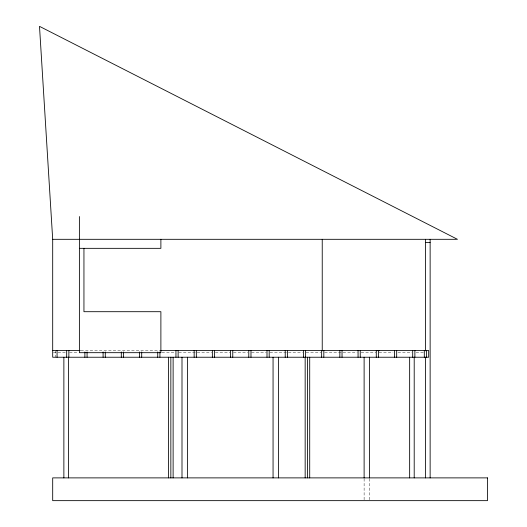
<?xml version="1.0" encoding="UTF-8"?>
<svg xmlns="http://www.w3.org/2000/svg" width="527" height="527" viewBox="0 0 527 527"><rect width="100%" height="100%" fill="white"/><g stroke="black" fill="none" stroke-linecap="round" stroke-linejoin="round"><path stroke-width="0.4" stroke-dasharray="2.63 1.98" d="M80.914 350.495L159.931 350.495M53.418 352.682L66.25 352.682M69.538 352.682L78.576 352.682M161.987 352.682L175.511 352.682M178.798 352.682L211.656 352.682M215.405 352.682L230.194 352.682M233.481 352.682L247.802 352.682M251.563 352.682L266.352 352.682M269.982 352.682L302.511 352.682M306.128 352.682L320.917 352.682M324.672 352.682L357.234 352.682M361.166 352.682L375.955 352.682M379.051 352.682L393.043 352.682M397.977 352.682L411.969 352.682M416.08 352.682L423.484 352.682M369.579 478.7L369.579 500.65M364.117 478.7L364.117 499.84M55.572 350.495L55.572 357.234"/><path stroke-width="0.79" d="M52.693 239.311L457.456 239.311L39.499 26.35L52.693 239.311L52.693 357.234L428.682 357.234L428.682 350.495L160.682 350.495M425.585 242.499L430.137 242.499M79.386 248.336L160.887 248.336L160.887 239.311M52.693 350.495L80.223 350.495M430.137 239.311L430.137 477.884M426.495 350.495L426.495 357.234M425.585 239.311L425.585 350.857M425.585 357.234L425.585 477.884M424.307 350.495L424.307 357.234M414.881 350.495L414.881 357.234M414.202 357.234L414.202 477.884M412.7 350.495L412.7 357.234M409.65 357.234L409.65 477.884M396.673 350.495L396.673 357.234M394.486 350.495L394.486 357.234M379.051 350.495L379.051 350.857M378.458 350.495L378.458 357.234M376.864 350.495L376.864 350.857M376.278 350.495L376.278 357.234M369.579 357.234L369.579 477.884M364.117 357.234L364.117 477.884M360.251 350.495L360.251 357.234M358.064 350.495L358.064 357.234M342.036 350.495L342.036 357.234M339.849 350.495L339.849 357.234M323.822 350.495L323.822 357.234M322.234 239.311L322.234 350.857M321.641 350.495L321.641 357.234M309.711 357.234L309.711 477.884M307.432 357.234L307.432 477.884M305.614 350.495L305.614 357.234M305.159 357.234L305.159 477.884M303.427 350.495L303.427 357.234M287.399 350.495L287.399 357.234M285.219 350.495L285.219 357.234M278.526 357.234L278.526 477.884M273.058 357.234L273.058 477.884M269.192 350.495L269.192 357.234M267.005 350.495L267.005 357.234M250.977 350.495L250.977 357.234M248.79 350.495L248.79 357.234M232.763 350.495L232.763 357.234M230.582 350.495L230.582 357.234M214.555 350.495L214.555 357.234M212.368 350.495L212.368 357.234M196.34 350.495L196.34 357.234M194.153 350.495L194.153 357.234M187.46 357.234L187.46 477.884M181.999 357.234L181.999 477.884M178.133 350.495L178.133 357.234M175.946 350.495L175.946 357.234M173.119 357.234L173.119 477.884M170.847 357.234L170.847 477.884M168.568 357.234L168.568 477.884M159.918 351.99L159.918 357.234M157.731 351.99L157.731 357.234M141.704 351.99L141.704 357.234M139.523 351.99L139.523 357.234M123.496 351.99L123.496 357.234M121.309 351.99L121.309 357.234M105.281 351.99L105.281 357.234M103.094 351.99L103.094 357.234M87.074 351.99L87.074 357.234M84.887 351.99L84.887 357.234M83.945 248.336L83.945 311.701L160.887 311.701L160.887 352.682L79.386 352.682L79.386 216.544M68.859 350.495L68.859 357.234M68.431 357.234L68.431 477.884M66.672 350.495L66.672 357.234M63.872 357.234L63.872 477.884M57.068 350.495L57.068 357.234M487.501 477.884L52.693 477.884L52.693 500.65L487.501 500.65L487.501 477.884"/></g></svg>
